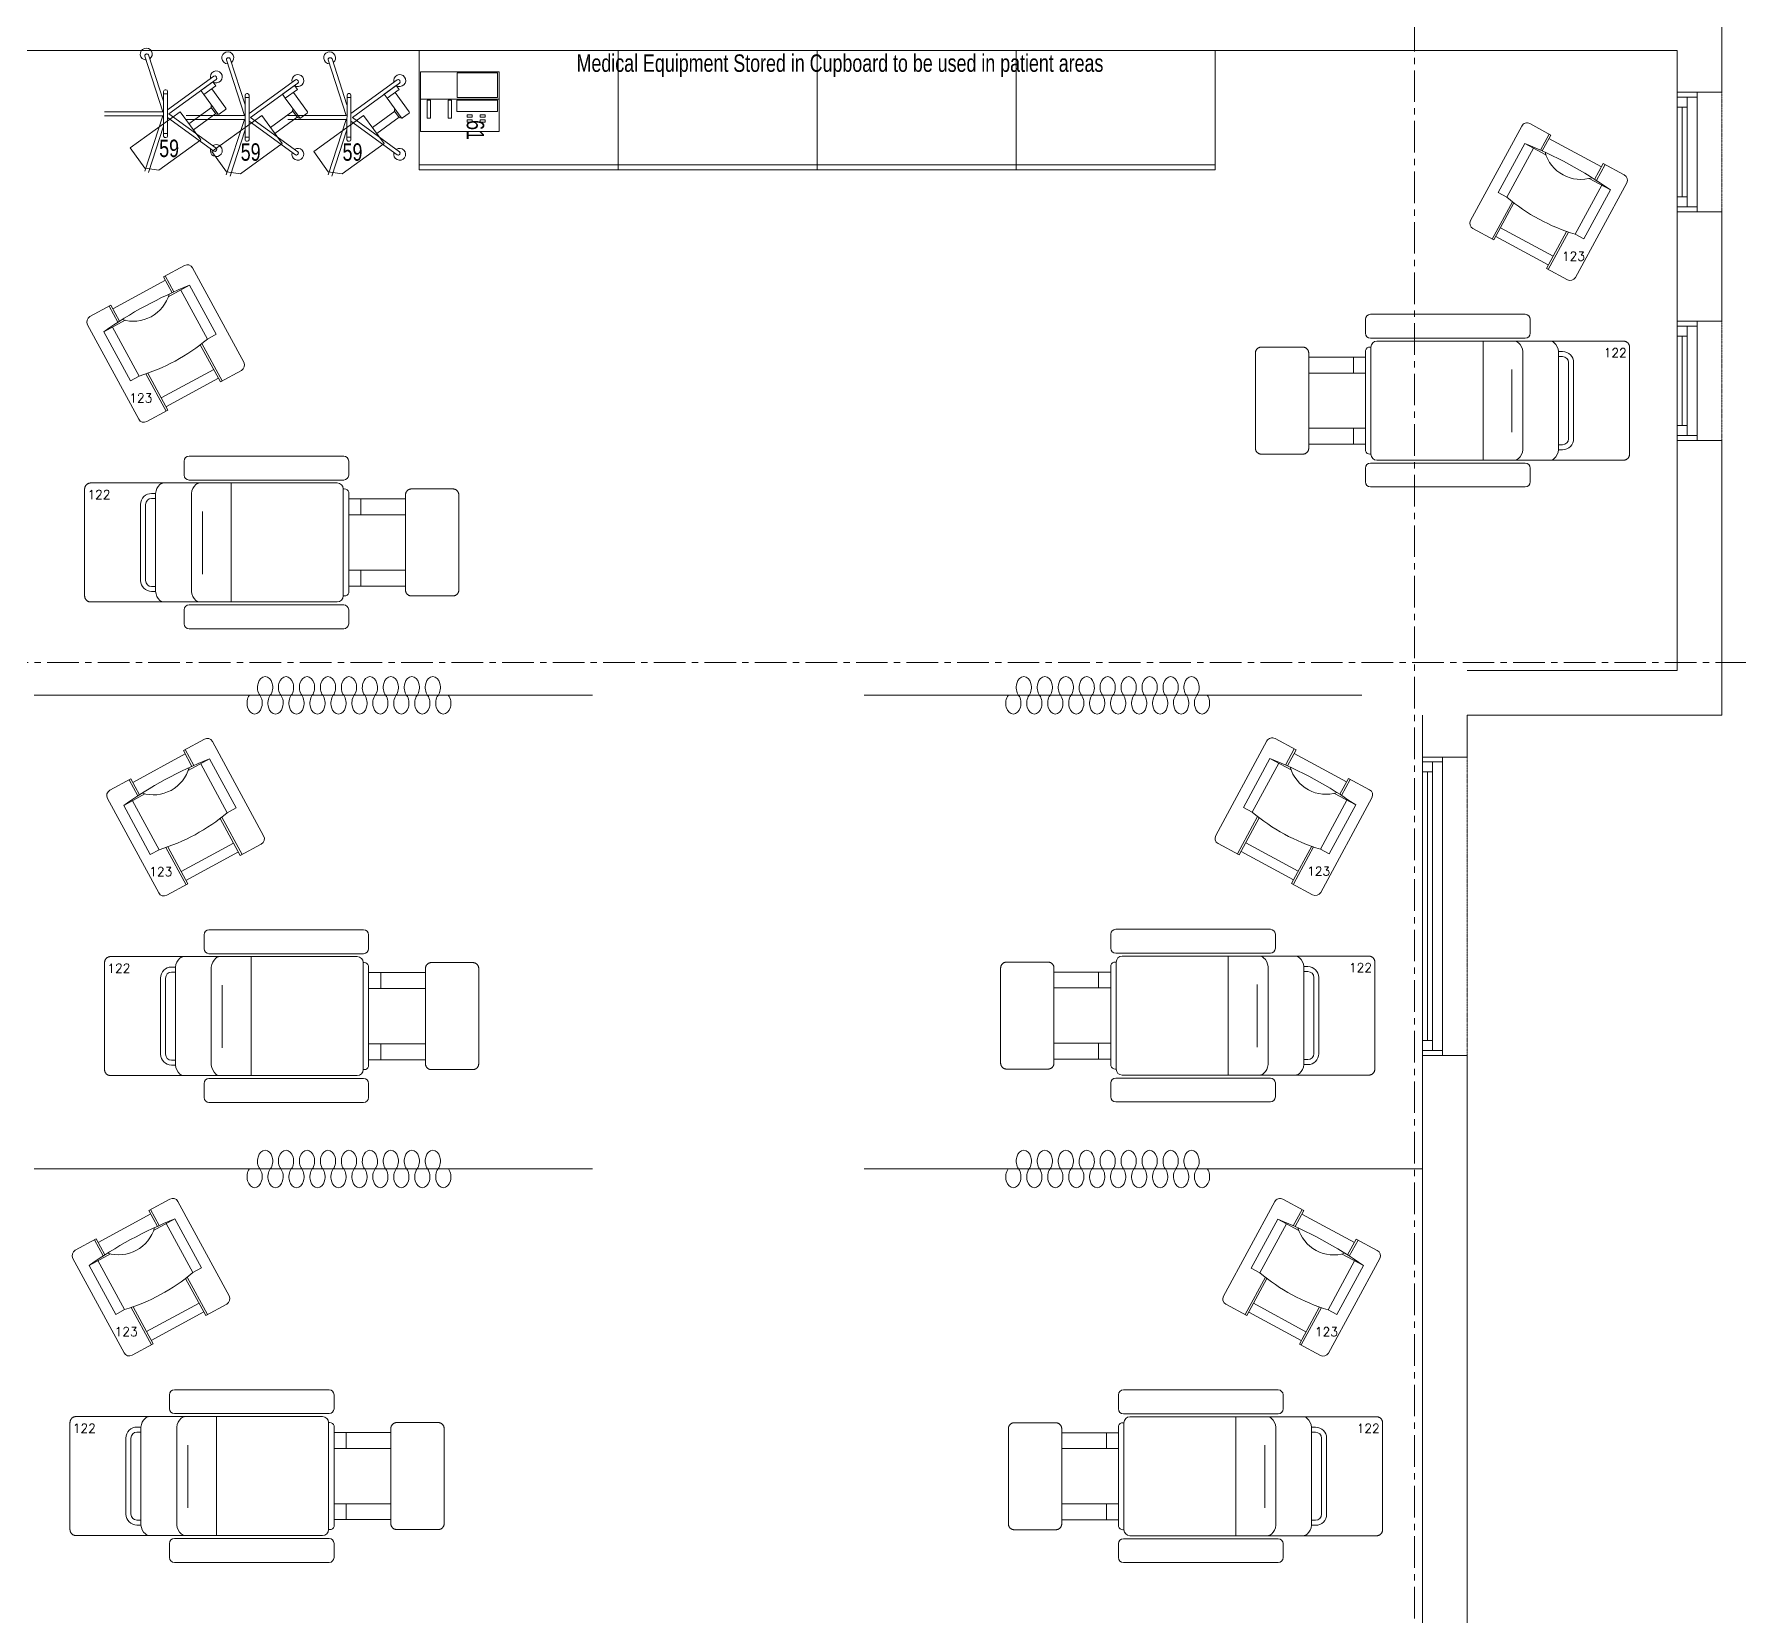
# Model space of a CAD drawing. Header units: millimetres. Extents: x 26027 to 581921, y 7230 to 233891.
# Drawn here: x 532013 to 540579, y 159154 to 167103 of the extents above; entities that cross this region are included whole.
import ezdxf

# ---------------------------------------------------------------- set-up
doc = ezdxf.new("R2010")
doc.units = ezdxf.units.MM
doc.header["$LTSCALE"] = 5
for name, pattern in [('CENTER', [50.800000000000004, 31.75, -6.35, 6.35, -6.35]), ('HIDDEN', [9.524999999999999, 6.35, -3.175]), ('HIDDEN2', [0.1875, 0.125, -0.0625])]:
    doc.linetypes.add(name, pattern=pattern)
doc.layers.get('0').update_dxf_attribs({"color": 252})
for name, color, linetype, lineweight in [('Aluminum', 252, 'Continuous', 5), ('Medical Equipment and Furniture', 252, 'Continuous', 0), ('Medical Equipment and Furniture1', 252, 'Continuous', 5), ('Proj', 252, 'HIDDEN2', 5), ('Walls', 252, 'Continuous', 5)]:
    doc.layers.add(name, color=color, linetype=linetype, lineweight=lineweight)
doc.layers.add('axes', color=252, linetype='Continuous')
doc.styles.add('list_ghTextstyle', font='romans.shx', dxfattribs={"height": 0.25})
doc.styles.add('X3G_ENTITY_257CFD', font='swisscl.ttf', dxfattribs={"height": 200})

# ---------------------------------------------------------------- blocks, each defined once
blk = doc.blocks.new('HF16786C-P')
at = {"color": 8, "linetype": 'HIDDEN'}
for p, q in [((-0.2686303342136043, 0.2689205903051255), (-0.06074923486622907, 0.2689205903051246)), ((1.182537443708451, 0.2989205903051237), (1.551369665786393, 0.2989205903051237)), ((1.581369665786394, 0.2689205903051235), (1.581369665786394, -0.2689205903051137)), ((-0.2986303342136054, 0.2389205903051252), (-0.2986303342136019, -0.238920590305113)), ((-0.03074923486622794, 0.2389205903051244), (-0.03074923486622438, -0.238920590305113)), ((-0.03074923486622705, 0.2189205903051239), (0.2546980920344453, 0.2189205903051239)), ((0.1938037191787698, 0.218920590305123), (0.1938037191787698, 0.1389205903051254)), ((-0.03074923486622616, 0.1389205903051249), (0.2546980920344453, 0.1389205903051236)), ((-0.03074923486622616, -0.1389205903051134), (0.2546980920344453, -0.1389205903051129)), ((0.1938037191787698, -0.2189205903051121), (0.1938037191787698, -0.1389205903051147)), ((-0.03074923486622705, -0.2189205903051126), (0.2546980920344453, -0.218920590305113)), ((-0.06074923486622552, -0.2689205903051133), (-0.2686303342136007, -0.2689205903051133)), ((1.182537443708451, -0.298920590305114), (1.551369665786393, -0.298920590305114))]:
    blk.add_line(p, q, dxfattribs=at)
for p, q in [((0.27675536983282, 0.2689205903051246), (0.2819651115782413, 0.2689205903051246)), ((0.2819651115782413, -0.2689205903051137), (0.2819651115782413, 0.2689205903051246)), ((0.3119651115782389, 0.2989205903051249), (1.002537443708452, 0.2989205903051237)), ((0.3284555834340424, 0.2989205903051249), (0.3119651115782425, 0.2989205903051249)), ((0.8449999999999882, 0.2989205903051246), (0.8449999999999882, -0.298920590305114)), ((1.002537443708452, 0.2989205903051237), (1.182537443708451, 0.2989205903051237)), ((1.044999999999987, 0.2463072137054141), (1.044999999999987, -0.2463072137054061)), ((1.224999999999987, 0.2463072137054141), (1.224999999999987, -0.2463072137054061)), ((1.224999999999987, 0.2463072137054274), (1.24499999999999, 0.2463072137054274)), ((1.224999999999987, 0.2213072137054271), (1.24499999999999, 0.2213072137054271)), ((1.274999999999991, 0.1913072137054268), (1.274999999999991, -0.1913072137054197)), ((1.29999999999999, 0.1913072137054268), (1.29999999999999, -0.1913072137054197)), ((0.9897852439153283, 0.1559715987543289), (0.9897852439153283, -0.1587986334248743)), ((1.224999999999987, -0.2213072137054199), (1.24499999999999, -0.2213072137054199)), ((1.224999999999987, -0.2463072137054203), (1.24499999999999, -0.2463072137054203)), ((0.27675536983282, -0.2689205903051137), (0.2819651115782413, -0.2689205903051137)), ((1.002537443708452, -0.298920590305114), (0.3119651115782389, -0.298920590305114)), ((1.182537443708451, -0.298920590305114), (1.002537443708452, -0.2989205903051131))]:
    blk.add_line(p, q)
for points in [[(1.081670314001869, 0.4087308296482561), (1.081670314001869, 0.3386274543887637, -0.414213562373095), (1.05667031400187, 0.3136274543887634), (0.279698092034451, 0.3136274543887636, -0.414213562373095), (0.2546980920344488, 0.338627454388764), (0.2546980920344488, 0.4087308296482564, -0.414213562373095), (0.279698092034451, 0.4337308296482567), (1.05667031400187, 0.4337308296482565, -0.414213562373095)], [(1.081670314001869, -0.4087308296482455), (1.081670314001869, -0.3386274543887531, 0.414213562373095), (1.05667031400187, -0.3136274543887527), (0.279698092034451, -0.3136274543887527, 0.414213562373095), (0.2546980920344488, -0.3386274543887531), (0.2546980920344488, -0.4087308296482455, 0.414213562373095), (0.279698092034451, -0.4337308296482458), (1.05667031400187, -0.4337308296482458, 0.414213562373095)]]:
    blk.add_lwpolyline(points, format="xyb", close=True)
blk.add_lwpolyline([(0.2546980920344453, 0.2526636538026781), (0.2546980920344453, -0.2526636538026672)])
for centre, start, end in [((-0.2686303342136043, 0.2389205903051252), 89.99999999999977, 180), ((-0.06074923486622907, 0.2389205903051244), 0, 89.99999999999977), ((1.551369665786393, 0.2689205903051235), 0, 89.99999999999997), ((-0.2686303342136007, -0.238920590305113), 180, 270), ((-0.06074923486622552, -0.238920590305113), 270, 0), ((1.551369665786393, -0.2689205903051137), 270, 0)]:
    blk.add_arc(centre, 0.03, start, end, dxfattribs=at)
for centre, radius, start, end in [((0.2756251096228937, 0.2473620832228065), 0.02158811515071461, 86.9988689949219, 165.7839935559943), ((0.3119651115782425, 0.2689205903051246), 0.03000000000000114, 90.00000000000344, 180), ((1.002537443708452, 0.2689205903051244), 0.03, 47.4408436907561, 89.99999999999997), ((0.9758703274195781, 0.2398787954048105), 0.06942792084545348, 5.312697717560942, 47.44084369075547), ((1.182537443708451, 0.2689205903051244), 0.03, 47.4408436907561, 89.99999999999997), ((1.155870327419578, 0.2398787954048105), 0.06942792084545348, 5.312697717560942, 47.44084369075547), ((1.24499999999999, 0.1913072137054268), 0.055, 0, 89.99999999999997), ((1.24499999999999, 0.1913072137054268), 0.03, 0, 89.99999999999997), ((0.2756251096228937, -0.2473620832227956), 0.02158811515071461, 194.2160064440057, 273.0011310050781), ((0.9758703274195781, -0.2398787954047998), 0.06942792084545348, 312.5591563092444, 354.687302282439), ((1.155870327419578, -0.2398787954047998), 0.06942792084545348, 312.5591563092444, 354.687302282439), ((1.24499999999999, -0.1913072137054197), 0.03, 270, 0), ((1.24499999999999, -0.1913072137054197), 0.055, 270, 0), ((0.3119651115782425, -0.2689205903051137), 0.03000000000000025, 180, 269.9999999999965), ((1.002537443708452, -0.2689205903051137), 0.03, 270, 312.5591563092439), ((1.182537443708451, -0.2689205903051137), 0.03, 270, 312.5591563092439)]:
    blk.add_arc(centre, radius, start, end)
blk = doc.blocks.new('F.44.66.83')
at = {"layer": 'Medical Equipment and Furniture1', "xscale": -1000, "yscale": 1000, "zscale": 1000, "rotation": 270}
blk.add_blockref('HF16786C-P', (77695.99754039531, -14001.78524391532), dxfattribs=at)
blk = doc.blocks.new('ME11218-P')
at = {"layer": 'Medical Equipment and Furniture1'}
for p, q in [((-0.01499999999998636, 0.549999999999983), (-0.0150000000000432, 0.01000000000001933)), ((0.01499999999992951, 0.5799999999999841), (0.1349999999999909, 0.5799999999999841)), ((0.125, 0.5799999999999841), (0.125, 0.4883125618935651)), ((0.1349999999999909, 0.5799999999999841), (0.1349999999999909, 0.4890594810876223)), ((0.1349999999999909, 0.5600000000000023), (0.4350000000000023, 0.5599999999999739)), ((0.4350000000000023, 0.5800000000000125), (0.5550000000000068, 0.5800000000000125)), ((0.4350000000000023, 0.5800000000000125), (0.4350000000000023, 0.4890594810876223)), ((0.44500000000005, 0.5799999999999841), (0.4449999999999932, 0.4883125618935651)), ((0.5849999999999227, 0.549999999999983), (0.5849999999999227, 0.009999999999990905)), ((0.1613316734856198, 0.4799999999999613), (0.04000000000002046, 0.4799999999999898)), ((0.04000000000002046, 0.4799999999999898), (0.04000000000002046, 0.1999999999999886)), ((0.08999999999997499, 0.4799999999999898), (0.09000000000003183, 0.1999999999999886)), ((0.5299999999999727, 0.4799999999999898), (0.4086683265143165, 0.4799999999999898)), ((0.4799999999999613, 0.1999999999999886), (0.4799999999999613, 0.4799999999999898)), ((0.5299999999999727, 0.1999999999999886), (0.5299999999999727, 0.4799999999999898)), ((0.04000000000002046, 0.1999999999999886), (0.09000000000003183, 0.1999999999999602)), ((0.1249999999999432, 0.1934183749043825), (0.1249999999999432, -0.02000000000001023)), ((0.1349999999999909, 0.1917833953973229), (0.1349999999999909, -0.02000000000001023)), ((0.4350000000000023, 0.1917833953972945), (0.4350000000000023, -0.02000000000001023)), ((0.4449999999999932, 0.1934183749043825), (0.4449999999999932, -0.02000000000001023)), ((0.4799999999999613, 0.1999999999999886), (0.5299999999999727, 0.1999999999999886)), ((0.1349999999999909, 0.05000000000001137), (0.4350000000000023, 0.04999999999998295)), ((0.1349999999999341, 0), (0.4350000000000023, 0)), ((0.01499999999998636, -0.02000000000001023), (0.1349999999999909, -0.02000000000001023)), ((0.4350000000000023, -0.02000000000001023), (0.5550000000000637, -0.02000000000001023))]:
    blk.add_line(p, q, dxfattribs=at)
for centre, radius, start, end in [((0.01499999999998636, 0.5500000000000114), 0.03, 90, 180), ((0.5550000000000068, 0.549999999999983), 0.03, 0, 90), ((0.2849999999999682, -1.58650499296084), 2.080977627446308, 83.23870720670634, 96.7612927932969), ((0.285000000000025, 0.620773040320671), 0.1873790379524683, 224.2026724167708, 315.7973275832327), ((0.285000000000025, 1.140625), 0.9606249999999923, 258.2879728291412, 281.7120271708557), ((0.01499999999992951, 0.009999999999990905), 0.03, 180, 270), ((0.5550000000000068, 0.009999999999990905), 0.03, 270, 0)]:
    blk.add_arc(centre, radius, start, end, dxfattribs=at)
blk = doc.blocks.new('U.63.18.79')
at = {"layer": 'Medical Equipment and Furniture1', "extrusion": (1.145745559771262e-09, 6.210714444571298e-10, -1), "xscale": 999.9999999999976, "yscale": 999.9999999999976, "zscale": -999.9999999999977, "rotation": 61.53915026862275}
blk.add_blockref('ME11218-P', (-78585.26505422534, -13211.33657875506, 8.227663953400733e-05), dxfattribs=at)
blk = doc.blocks.new('CURTAIN')
for centre, radius, start, end in [((-0.3385852997666827, 0.0395492159887354), 0.05458433102468179, 313.5683623546, 226.4316376454013), ((-0.188102944324319, 0.0395492159887354), 0.05458433102468302, 313.5683623545987, 226.4316376454), ((-0.03762058887514286, 0.03954921600234229), 0.05458433102468179, 313.5683623545987, 226.4316376454013), ((0.1128617665963247, 0.03954921600234229), 0.05458433102468302, 313.5683623546, 226.4316376454013), ((0.2633441220386885, 0.03954921600234229), 0.05458433102468179, 313.5683623545987, 226.4316376454), ((0.4138264775101561, 0.03954921600234229), 0.05458433102468179, 313.5683623545987, 226.4316376454013), ((0.5643088329525199, 0.03954921600234229), 0.05458433102468302, 313.5683623546, 226.4316376454013), ((0.7147911884239875, 0.03954921600234229), 0.05458433102468179, 313.5683623545987, 226.4316376454), ((0.8652735438663512, 0.03954921600234229), 0.05458433102468179, 313.5683623545987, 226.4316376454013), ((0.03762058887514286, -0.03954921600234229), 0.05458433102468057, 133.5683623545973, 46.43163764540268), ((0.1881029443175066, -0.03954921600234229), 0.05458433102468057, 133.5683623545973, 46.43163764540268), ((0.3385852997889742, -0.03954921600234229), 0.05458433102468057, 133.5683623545973, 46.43163764540268), ((0.489067655231338, -0.03954921600234229), 0.05458433102468057, 133.5683623545973, 46.43163764540268), ((0.6395500106737018, -0.03954921600234229), 0.05458433102468057, 133.5683623545973, 46.43163764540268), ((0.7900323661451694, -0.03954921600234229), 0.05458433102468057, 133.5683623545973, 46.43163764540268), ((0.9405147215875331, -0.03954921600234229), 0.05458433102468057, 133.5683623545973, 46.43163764540268), ((-0.4138264775169684, -0.03954921601594918), 0.05458433102468057, 133.5683623545973, 46.43163764540269), ((-0.2633441220455008, -0.03954921601594918), 0.05458433102468057, 133.5683623545973, 46.43163764540269), ((-0.1128617666031371, -0.03954921601594918), 0.05458433102468057, 133.5683623545973, 46.43163764540269)]:
    blk.add_arc(centre, radius, start, end)
blk = doc.blocks.new('CUPBOARD - GLASS TOP - LOCKABLE - 200x100x60')
at = {"layer": 'Medical Equipment and Furniture1'}
blk.add_line((283.1819098499546, -205.007439173523, 5.912943966429957e-06), (284.1819190833777, -205.007439173523, 6.219394982678285e-06), dxfattribs=at)
at = {"layer": 'Medical Equipment and Furniture1', "elevation": 6.219394982678285e-06}
blk.add_lwpolyline([(284.1819190833776, -204.4324391735099), (283.1819092343794, -204.4324391735099), (283.1819092343795, -205.0324391735099), (284.1819190833777, -205.0324391735099)], close=True, dxfattribs=at)
blk = doc.blocks.new('ME11129-P')
for p, q in [((-1.77635683940025e-15, 0.3000000000000007), (0.3949999999999996, 0.3000000000000007)), ((0, 0), (-1.77635683940025e-15, 0.3000000000000007)), ((0.3950000000000014, 0), (0.3949999999999996, 0.3000000000000007)), ((-1.77635683940025e-15, 0.1630983020481587), (0.3949999999999996, 0.1630983020481587)), ((-1.77635683940025e-15, 0), (0.3949999999999996, 0))]:
    blk.add_line(p, q)
for points in [[(0.007503564578192012, 0.294285717004378), (0.007503564578192012, 0.1702551197895588), (0.211203912490129, 0.1702551197895588), (0.211203912490129, 0.294285717004378)], [(0.007503564578192012, 0.1573840190525395), (0.007503564578192012, 0.1000491228318587), (0.2123745881236605, 0.1000491228318587), (0.2123745881236605, 0.1573840190525395)], [(0.2393004894545552, 0.1573840190525395), (0.2393004894545552, 0.06728631389339768), (0.2556901824037823, 0.06728631389339768), (0.2556901824037823, 0.1573840190525395)], [(0.344662722231087, 0.1573840190525395), (0.344662722231087, 0.06728631389339768), (0.3610524151803158, 0.06728631389339768), (0.3610524151803158, 0.1573840190525395)], [(0.06955022435458424, 0.08366771059397493), (0.06955022435458424, 0.07196672404877802), (0.09530545005194746, 0.07196672404877802), (0.09530545005194746, 0.08366771059397493)], [(0.06955022435458424, 0.05792552465723944), (0.06955022435458424, 0.04622453811203897), (0.09530545005194746, 0.04622453811203897), (0.09530545005194746, 0.05792552465723944)], [(0.1351089535915317, 0.08366771059397493), (0.1351089535915317, 0.07196672404877802), (0.160864179288895, 0.07196672404877802), (0.160864179288895, 0.08366771059397493)], [(0.1351089535915317, 0.05792552465723944), (0.1351089535915317, 0.04622453811203897), (0.160864179288895, 0.04622453811203897), (0.160864179288895, 0.05792552465723944)]]:
    blk.add_lwpolyline(points, close=True)
blk = doc.blocks.new('HF12177-P')
for p, q in [((-0.0196261050550533, -0.0070130161670328), (-0.1885364131370046, 0.225472078058198)), ((0, 0), (-0.172356073249512, 0.2372277831040526)), ((0, 0), (0.1723560732495408, 0.2372277831040623)), ((0.0196261050550586, -0.0070130161670328), (0.1885364131370282, 0.2254720780581989)), ((-0.0631375151467193, -0.0270130161670323), (-0.2950583245726665, -0.1023686551157921)), ((-0.0099999999999945, -0.0307768353717535), (-0.2888779846851648, -0.1213897854416945)), ((-0.1199999999999939, -0.0150130161670328), (-0.1199999999999957, -0.0190130161670323)), ((-0.1119999999999948, -0.0070130161670328), (0.1120000000000059, -0.0070130161670328)), ((-0.1119999999999965, -0.0270130161670323), (0.1120000000000059, -0.0270130161670323)), ((-0.0999999999999943, -0.0070130161670336), (-0.0999999999999943, -0.0270130161670323)), ((-0.0099999999999945, -0.0307768353717535), (-0.0099999999999945, -0.3240065014399303)), ((0.0100000000000051, -0.0307768353717535), (0.0100000000000051, -0.3240065014399303)), ((0.0100000000000051, -0.0307768353717535), (0.2888779846851794, -0.1213897854416901)), ((0.0631375151467357, -0.0270130161670315), (0.2950583245726759, -0.1023686551157867)), ((0.1000000000000054, -0.0070130161670336), (0.1000000000000054, -0.0270130161670323)), ((0.120000000000005, -0.0150130161670319), (0.120000000000005, -0.0190130161670315))]:
    blk.add_line(p, q)
for centre, radius, start, end in [((-0.1851523544721125, 0.2378273370610664), 0.03, 325.4712206343755, 286.5287793654765), ((0.1851523544721343, 0.2378273370610664), 0.03, 253.4712206343819, 214.5287793655101), ((-0.182064277182004, 0.2301743600765382), 0.008, 126.3732650475615, 215.9999999999981), ((1.07e-14, -0.0170130161670334), 0.315, 125.626734952441, 126.3732650475588), ((-0.1788282092045108, 0.2325255010857132), 0.008, 36.00000000000047, 125.6267349524374), ((0.1788282092045397, 0.232525501085723), 0.008, 54.37326504756317, 143.9999999999995), ((1.07e-14, -0.0170130161670334), 0.315, 53.6267349524407, 54.37326504755897), ((0.1820642771820293, 0.2301743600765391), 0.008, 323.9999999999943, 53.62673495243742), ((-0.2995828026329743, -0.1143533693951433), 0.03, 37.47122063443059, 358.5287793655249), ((-0.1119999999999948, -0.0150130161670328), 0.008, 90, 180), ((-0.1119999999999965, -0.0190130161670323), 0.008, 180, 270), ((0.1120000000000059, -0.0150130161670328), 0.008, 5.0889e-12, 90), ((0.1120000000000059, -0.0190130161670323), 0.008, 270, 8.472999999999999e-12), ((-0.2925861886176673, -0.1099771072461531), 0.008, 107.9999999999985, 197.6267349524409), ((1.07e-14, -0.0170130161670334), 0.315, 197.6267349524403, 198.3732650475586), ((-0.2913501206401641, -0.1137813333113335), 0.008, 198.3732650475597, 287.9999999999986)]:
    blk.add_arc(centre, radius, start, end)
blk = doc.blocks.new('MONITOR ARM PLAN')
at = {"color": 8, "linetype": 'HIDDEN'}
for p, q in [((0.02499999999997726, -0.4937500000000057, 2.884949923066148e-09), (0.02500000000003411, -0.1837499999999892, 2.884949923283001e-09)), ((0.02500000000003411, -0.1837499999999892, 2.884949923283001e-09), (0.1999999999999886, -0.1837499999999608, 2.939084461879983e-09)), ((0.1999999999999886, -0.4437499999999943, 2.939084461698109e-09), (0.1999999999999886, -0.1837499999999608, 2.939084461879983e-09)), ((0.02499999999997726, -0.4937500000000057, 2.884949923066148e-09), (0.1500000000000341, -0.4937499999999773, 2.923617450635419e-09)), ((0.1999999999999886, -0.4437499999999943, 2.939084461698109e-09), (0.1500000000000341, -0.4937499999999773, 2.923617450635419e-09))]:
    blk.add_line(p, q, dxfattribs=at)
at = {"layer": 'Medical Equipment and Furniture1'}
for p, q in [((0.02500000000003411, 0.03750000000000853), (-5.684341886080801e-14, 0.03750000000000853)), ((-5.684341886080801e-14, 0.03750000000000853), (0, -0.03749999999999432)), ((0.02500000000003411, 0.03750000000000853), (0.02500000000003411, -0.0374999999999801)), ((0.1450000000000387, 0.01250000000003126), (0.02500000000003411, 0.01250000000000284)), ((0.1500000000000341, 0.007499999999993179), (0.1500000000000341, -0.03249999999997044)), ((0.02500000000003411, -0.0374999999999801), (0, -0.03749999999999432)), ((0.02500000000003411, -0.0374999999999801), (0.1450000000000387, -0.03749999999996589)), ((0.09375, -0.0374999999999801), (0.09375, -0.04000000000000625)), ((0.0987500000000523, -0.04499999999998749), (0.1387500000000159, -0.04499999999998749)), ((0.1000000000000227, -0.04499999999998749), (0.0999999999999659, -0.183749999999975)), ((0.1375000000000455, -0.04499999999997328), (0.1374999999999886, -0.1837499999999608)), ((0.1437500000000114, -0.03750000000002274), (0.1437500000000114, -0.03999999999999204))]:
    blk.add_line(p, q, dxfattribs=at)
for centre, start, end in [((0.1450000000000387, 0.0075000000000216, -3.499747055762833e-09), 0, 90), ((0.09874999999999545, -0.03999999999997783), 179.9999999999968, 270), ((0.1387500000000159, -0.03999999999999204), 270, 359.9999999999968), ((0.1450000000000387, -0.03249999999998465), 270, 0)]:
    blk.add_arc(centre, 0.005, start, end, dxfattribs=at)

msp = doc.modelspace()

# ---------------------------------------------------------------- linework, layer by layer
at = {"layer": 'Aluminum'}
for p, q in [((540268.7708561332, 166810.2667983337, -5.889935756897557e-07), (540268.7708561332, 166210.2667983342, -5.889935756897557e-07)), ((540368.7708561332, 166785.2667983337, -5.889935756897557e-07), (540268.7708561332, 166785.2667983337, -5.889935756897557e-07)), ((540318.7708561332, 166785.2667983337, -5.889935756897557e-07), (540318.7708561332, 166235.2667983342, -5.889935756897557e-07)), ((540368.7708561332, 166810.2667983337, -5.889935756897557e-07), (540368.7708561332, 166210.2667983342, -5.889935756897557e-07)), ((540318.7708561332, 166735.2667983337, -5.889935756897557e-07), (540268.7708561332, 166735.2667983337, -5.889935756897557e-07)), ((540293.7708561332, 166285.2667983342, -5.889935756897557e-07), (540293.7708561332, 166735.2667983337, -5.889935756897557e-07)), ((540318.7708561332, 166285.2667983342, -5.889935756897557e-07), (540268.7708561332, 166285.2667983342, -5.889935756897557e-07)), ((540368.7708561332, 166235.2667983342, -5.889935756897557e-07), (540268.7708561332, 166235.2667983342, -5.889935756897557e-07)), ((540268.7707260158, 165060.2667983337, -5.889935756897557e-07), (540268.7707260158, 165660.2667983333, -5.889935756897557e-07)), ((540368.7707260158, 165060.2667983337, -5.889935756897557e-07), (540368.7707260158, 165660.2667983333, -5.889935756897557e-07)), ((540368.7707260158, 165635.2667983333, -5.889935756897557e-07), (540268.7707260158, 165635.2667983333, -5.889935756897557e-07)), ((540318.7707260158, 165585.2667983333, -5.889935756897557e-07), (540268.7707260158, 165585.2667983333, -5.889935756897557e-07)), ((540293.7707260158, 165585.2667983333, -5.889935756897557e-07), (540293.7707260158, 165135.2667983337, -5.889935756897557e-07)), ((540318.7707260158, 165085.2667983337, -5.889935756897557e-07), (540318.7707260158, 165635.2667983333, -5.889935756897557e-07)), ((540318.7707260158, 165135.2667983337, -5.889935756897557e-07), (540268.7707260158, 165135.2667983337, -5.889935756897557e-07)), ((540368.7707260158, 165085.2667983337, -5.889935756897557e-07), (540268.7707260158, 165085.2667983337, -5.889935756897557e-07)), ((538988.7698343392, 163470.2667682788, 2.945343409166412e-07), (538988.7698343368, 161970.2667682788, 2.945343409166412e-07)), ((539088.7698343392, 163445.2667682788, 2.945343409166412e-07), (538988.7698343392, 163445.2667682788, 2.945343409166412e-07)), ((539038.7698343392, 163445.2667682788, 2.945343409166412e-07), (539038.7698343368, 161995.2667682788, 2.945343409166412e-07)), ((539088.7698343392, 163470.2667682788, 2.945343409166412e-07), (539088.7698343368, 161970.2667682788, 2.945343409166412e-07)), ((539038.7698343392, 163395.2667682788, 2.945343409166412e-07), (538988.7698343392, 163395.2667682788, 2.945343409166412e-07)), ((539013.7698343368, 162045.2667682788, 2.945343409166412e-07), (539013.7698343392, 163395.2667682788, 2.945343409166412e-07)), ((539038.7698343368, 162045.2667682788, 2.945343409166412e-07), (538988.7698343368, 162045.2667682788, 2.945343409166412e-07)), ((539088.7698343368, 161995.2667682788, 2.945343409166412e-07), (538988.7698343368, 161995.2667682788, 2.945343409166412e-07))]:
    msp.add_line(p, q, dxfattribs=at)
at = {"layer": 'axes', "linetype": 'CENTER', "lineweight": 0}
for p, q in [((538948.7707260156, 120279.6263706877, -5.890051708590249e-07), (538948.7707260156, 205820.2664952243, -5.890051708590249e-07)), ((544175.8116164189, 163945.2659183496, 2.361869228524717), (461383.108471245, 163945.2659183496, 2.361869228524717))]:
    msp.add_line(p, q, dxfattribs=at)
at = {"layer": 'Medical Equipment and Furniture'}
for p, q in [((540268.7707260153, 163905.2665853689, -8.834844189564706e-07), (540268.7707260153, 164505.2665853689, -8.834844189564706e-07)), ((534818.7707260156, 163780.2650842492, 2.945341339710694e-07), (532013.7707260158, 163780.2650842492, 2.945341339710694e-07)), ((536183.7707260158, 163780.2650842492, -2.944692747419708e-07), (538683.7707260158, 163780.2650842492, -2.944692747419708e-07)), ((534818.7707260156, 161400.2650842492, 2.945341339710694e-07), (532013.7707260158, 161400.2650842492, 2.945341339710694e-07)), ((536183.7707260158, 161400.2650842492, -2.944692747419708e-07), (538988.7707260153, 161400.2650842492, -2.944692747419708e-07))]:
    msp.add_line(p, q, dxfattribs=at)
at = {"layer": 'Proj'}
for p, q in [((540493.7709212019, 166210.2667983342, -5.889935756897557e-07), (540493.7709212019, 166810.2667983337, -5.889935756897557e-07)), ((540493.7707910845, 165660.2667983333, -5.889935756897557e-07), (540493.7707910845, 165060.2667983337, -5.889935756897557e-07)), ((539213.7698343368, 161970.2667682788, 2.945343409166412e-07), (539213.7698343392, 163470.2667682788, 2.945343409166412e-07))]:
    msp.add_line(p, q, dxfattribs=at)
at = {"layer": 'Walls'}
for p, q in [((540493.770856133, 166810.2667983337, -5.889935756897557e-07), (540493.770856133, 168000.2684967848, -5.889935756897557e-07)), ((527192.8200751883, 167020.2665167791, -8.835181626309918e-07), (540268.7710302942, 167020.2665167805, -5.890052676704727e-07)), ((540268.7710302942, 167020.2665167805, -5.889935756897557e-07), (540268.7710302942, 166810.2667983337, -5.889935756897557e-07)), ((540268.7710302942, 166810.2667983337, -5.889935756897557e-07), (540493.7709652353, 166810.2667983337, -5.889935756897557e-07)), ((540268.7707260153, 166210.2667983337, -5.889935756897557e-07), (540268.7707260158, 165660.2667983337, -5.889935756897557e-07)), ((540268.770856133, 166210.2667983337, -5.889935756897557e-07), (540493.7709212017, 166210.2667983337, -5.889935756897557e-07)), ((540493.7707910845, 165660.2667983337, -5.889935756897557e-07), (540493.7707910845, 166210.2667983337, -5.889935756897557e-07)), ((540268.7707260153, 165660.2667983337, -5.889935756897557e-07), (540493.770791084, 165660.2667983337, -5.889935756897557e-07)), ((540268.7707260153, 163905.2665853689, -5.889935756897557e-07), (540268.7707260153, 165060.2667983337, -5.889935756897557e-07)), ((540268.7707260153, 165060.2667983337, -5.889935756897557e-07), (540493.770791084, 165060.2667983337, -5.889935756897557e-07)), ((540493.7707260153, 163680.2665853689, -5.889935756897557e-07), (540493.7707260153, 165060.2667983337, -5.889935756897557e-07)), ((539213.7707260153, 163905.2665853689, -5.889935756897557e-07), (540268.7707260153, 163905.2665853689, -5.889935756897557e-07)), ((538988.7697692802, 163470.2667682788, 2.945343409166412e-07), (538988.7707260158, 163680.2665853689, -5.890052223733733e-07)), ((539213.7697042213, 163470.2667682788, 2.945343409166412e-07), (539213.7707260153, 163680.2665853689, -5.890052223733733e-07)), ((539213.7707260153, 163680.2665853689, -5.889935756897557e-07), (540493.7707260153, 163680.2665853689, -5.889935756897557e-07)), ((539213.7697042213, 163470.2667682788, 2.945343409166412e-07), (538988.7697692802, 163470.2667682788, 2.945343409166412e-07)), ((538988.7697042213, 161970.2667682788, 2.945343409166412e-07), (539213.7697042213, 161970.2667682788, 2.945343409166412e-07)), ((538988.7707260153, 159100.2667827003, -5.890052223733733e-07), (538988.7707260156, 161970.2667682788, 2.945343409166412e-07)), ((539213.7707260153, 159100.2667827003, -5.890052223733733e-07), (539213.7707260153, 161970.2667682788, 2.945343409166412e-07))]:
    msp.add_line(p, q, dxfattribs=at)

# ---------------------------------------------------------------- block references
at = {"layer": 'Medical Equipment and Furniture', "extrusion": (-1.926890227025498e-13, -1.394047920958279e-12, -1), "xscale": -1000, "yscale": 1000, "zscale": -1000, "rotation": 90.01496832471715}
for p in [(-532690.8278593128, 166702.7159009762, 1.171935863687161e-06), (-533100.4680616516, 166684.1059808566, 1.171882873637364e-06), (-533612.2897326511, 166684.1059808566, 1.171784251219781e-06)]:
    msp.add_blockref('HF12177-P', p, dxfattribs=at)
at = {"layer": 'Medical Equipment and Furniture', "yscale": 1000, "zscale": 1000}
for name, p, xscale in [('CUPBOARD - GLASS TOP - LOCKABLE - 200x100x60', (818129.0955996879, 371452.7056902905, -0.006220324614402806), -1000), ('CUPBOARD - GLASS TOP - LOCKABLE - 200x100x60', (819129.1054486868, 371452.7056902905, -0.006220324614402806), -1000), ('CUPBOARD - GLASS TOP - LOCKABLE - 200x100x60', (820129.1152976847, 371452.7056902903, -0.006220324614402806), -1000), ('CUPBOARD - GLASS TOP - LOCKABLE - 200x100x60', (821129.1251466826, 371452.7056902903, -0.006220324614402806), -1000), ('HF16786C-P', (538448.1141464128, 165260.9335828864, -1.177997190460189e-06), 1000), ('HF16786C-P', (537168.1131246188, 162170.9335528312, -2.944692747419708e-07), 1000)]:
    msp.add_blockref(name, p, dxfattribs=dict(at, xscale=xscale))
at = {"layer": 'Medical Equipment and Furniture', "xscale": 1000, "yscale": 1000, "zscale": 1000, "rotation": 305.9850316752795}
for p in [(532881.3486042325, 166841.061292965, -1.137613002910598e-06), (533290.9888065713, 166822.4513728453, -1.137219486579966e-06), (533802.8104775709, 166822.4513728453, -1.136720447547646e-06)]:
    msp.add_blockref('MONITOR ARM PLAN', p, dxfattribs=at)
at = {"layer": 'Medical Equipment and Furniture', "linetype": 'HIDDEN2', "ltscale": 5000, "extrusion": (-8.551454854297184e-16, 4.192182003318256e-15, -1), "xscale": 1000, "yscale": 1000, "zscale": 1000, "rotation": 0.0001912999290208983}
msp.add_blockref('ME11129-P', (-534349.5702154953, 166613.3819489055, 2.361869569349937), dxfattribs=at)
at = {"layer": 'Medical Equipment and Furniture', "xscale": -1, "rotation": 270}
for name, p in [('U.63.18.79', (552449.899390328, 87564.93604249088, -1.177997190460189e-06)), ('U.63.18.79', (551169.8983685339, 84474.93601243594, -2.944692747419708e-07)), ('U.63.18.79', (551208.7585671577, 82160.21019186242, -2.944677905958315e-07)), ('F.44.66.83', (551208.7585671577, 82160.21019186242, -2.944677905958315e-07))]:
    msp.add_blockref(name, p, dxfattribs=at)
at = {"layer": 'Medical Equipment and Furniture', "rotation": 90.00000000000001}
for name, p in [('U.63.18.79', (519846.768433467, 86852.34365412802, 2.945341339710694e-07)), ('F.44.66.83', (519846.768433467, 86852.34365412802, 2.945341339710694e-07)), ('U.63.18.79', (519946.7684334675, 84472.34365412802, 2.945341339710694e-07)), ('F.44.66.83', (519946.7684334675, 84472.34365412802, 2.945341339710694e-07)), ('U.63.18.79', (519773.118936358, 82161.08217005082, 2.945341339710694e-07)), ('F.44.66.83', (519773.118936358, 82161.08217005082, 2.945341339710694e-07))]:
    msp.add_blockref(name, p, dxfattribs=at)
at = {"layer": 'Medical Equipment and Furniture', "extrusion": (6.38299000000014e-11, 1.2669833e-09, -1), "xscale": -699.9999999767327, "yscale": 1000, "zscale": 1000, "rotation": 0.01407011184905826}
for p in [(-533410.7642575628, 163780.3038858699, 0.0002412699678760104), (-533410.7642575628, 161400.3038858699, 0.0002382545476220104)]:
    msp.add_blockref('CURTAIN', p, dxfattribs=at)
at = {"layer": 'Medical Equipment and Furniture', "extrusion": (-6.38299000000014e-11, 1.2669833e-09, -1), "xscale": 699.9999999767327, "yscale": 1000, "zscale": 1000, "rotation": 359.9859298881509}
for p in [(-537591.7771944685, 163780.3038858699, 0.0001734969861640929), (-537591.7771944685, 161400.3038858699, 0.0001704815659100929)]:
    msp.add_blockref('CURTAIN', p, dxfattribs=at)

# ---------------------------------------------------------------- texts
at = {"layer": 'Medical Equipment and Furniture', "insert": (536062.1990024797, 167000.7204365458, -2.944692747419708e-07), "char_height": 87.47307164393663, "width": 3260.53706408931, "attachment_point": 2, "style": 'X3G_ENTITY_257CFD'}
msp.add_mtext('Medical Equipment Stored in Cupboard to be used in patient areas', dxfattribs=at)
at = {"layer": 'Medical Equipment and Furniture', "insert": (534274.2786216433, 166620.6656434655, -3.406049335907824e-07), "char_height": 87.47307164393662, "attachment_point": 2, "rotation": 270, "style": 'X3G_ENTITY_257CFD'}
msp.add_mtext('61', dxfattribs=at)
at = {"layer": 'Medical Equipment and Furniture', "attachment_point": 2}
for s, insert, char_height, style in [('59', (532691.5049411841, 166572.5154198825, -1.507208351902989e-06), 87.47307164393662, 'X3G_ENTITY_257CFD'), ('59', (533101.1451435229, 166553.9054997629, -1.507208351902989e-06), 87.47307164393662, 'X3G_ENTITY_257CFD'), ('59', (533612.9668145222, 166553.9054997629, -1.507208351902989e-06), 87.47307164393662, 'X3G_ENTITY_257CFD'), ('123', (539747.2743939478, 166009.2633282263, -1.177997190460189e-06), 45, 'list_ghTextstyle'), ('122', (539957.568308074, 165524.0436198171, -1.177997190460189e-06), 45, 'list_ghTextstyle'), ('123', (532549.3934298474, 165296.6709398634, 2.945341339710694e-07), 45, 'list_ghTextstyle'), ('122', (532339.0995157212, 164811.4512314543, 2.945341339710694e-07), 45, 'list_ghTextstyle'), ('123', (538467.2733721538, 162919.2632981713, -2.944692747419708e-07), 45, 'list_ghTextstyle'), ('123', (532649.3934298479, 162916.6709398634, 2.945341339710694e-07), 45, 'list_ghTextstyle'), ('122', (532439.0995157217, 162431.4512314543, 2.945341339710694e-07), 45, 'list_ghTextstyle'), ('122', (538677.56728628, 162434.0435897622, -2.944692747419708e-07), 45, 'list_ghTextstyle'), ('123', (532475.7439327384, 160605.4094557862, 2.945341339710694e-07), 45, 'list_ghTextstyle'), ('123', (538506.1335707773, 160604.5374775978, -2.944677905958315e-07), 45, 'list_ghTextstyle'), ('122', (532265.4500186122, 160120.1897473771, 2.945341339710694e-07), 45, 'list_ghTextstyle'), ('122', (538716.4274849035, 160119.3177691887, -2.944677905958315e-07), 45, 'list_ghTextstyle')]:
    msp.add_mtext(s, dxfattribs=dict(at, insert=insert, char_height=char_height, style=style))

doc.saveas('drawing.dxf')
